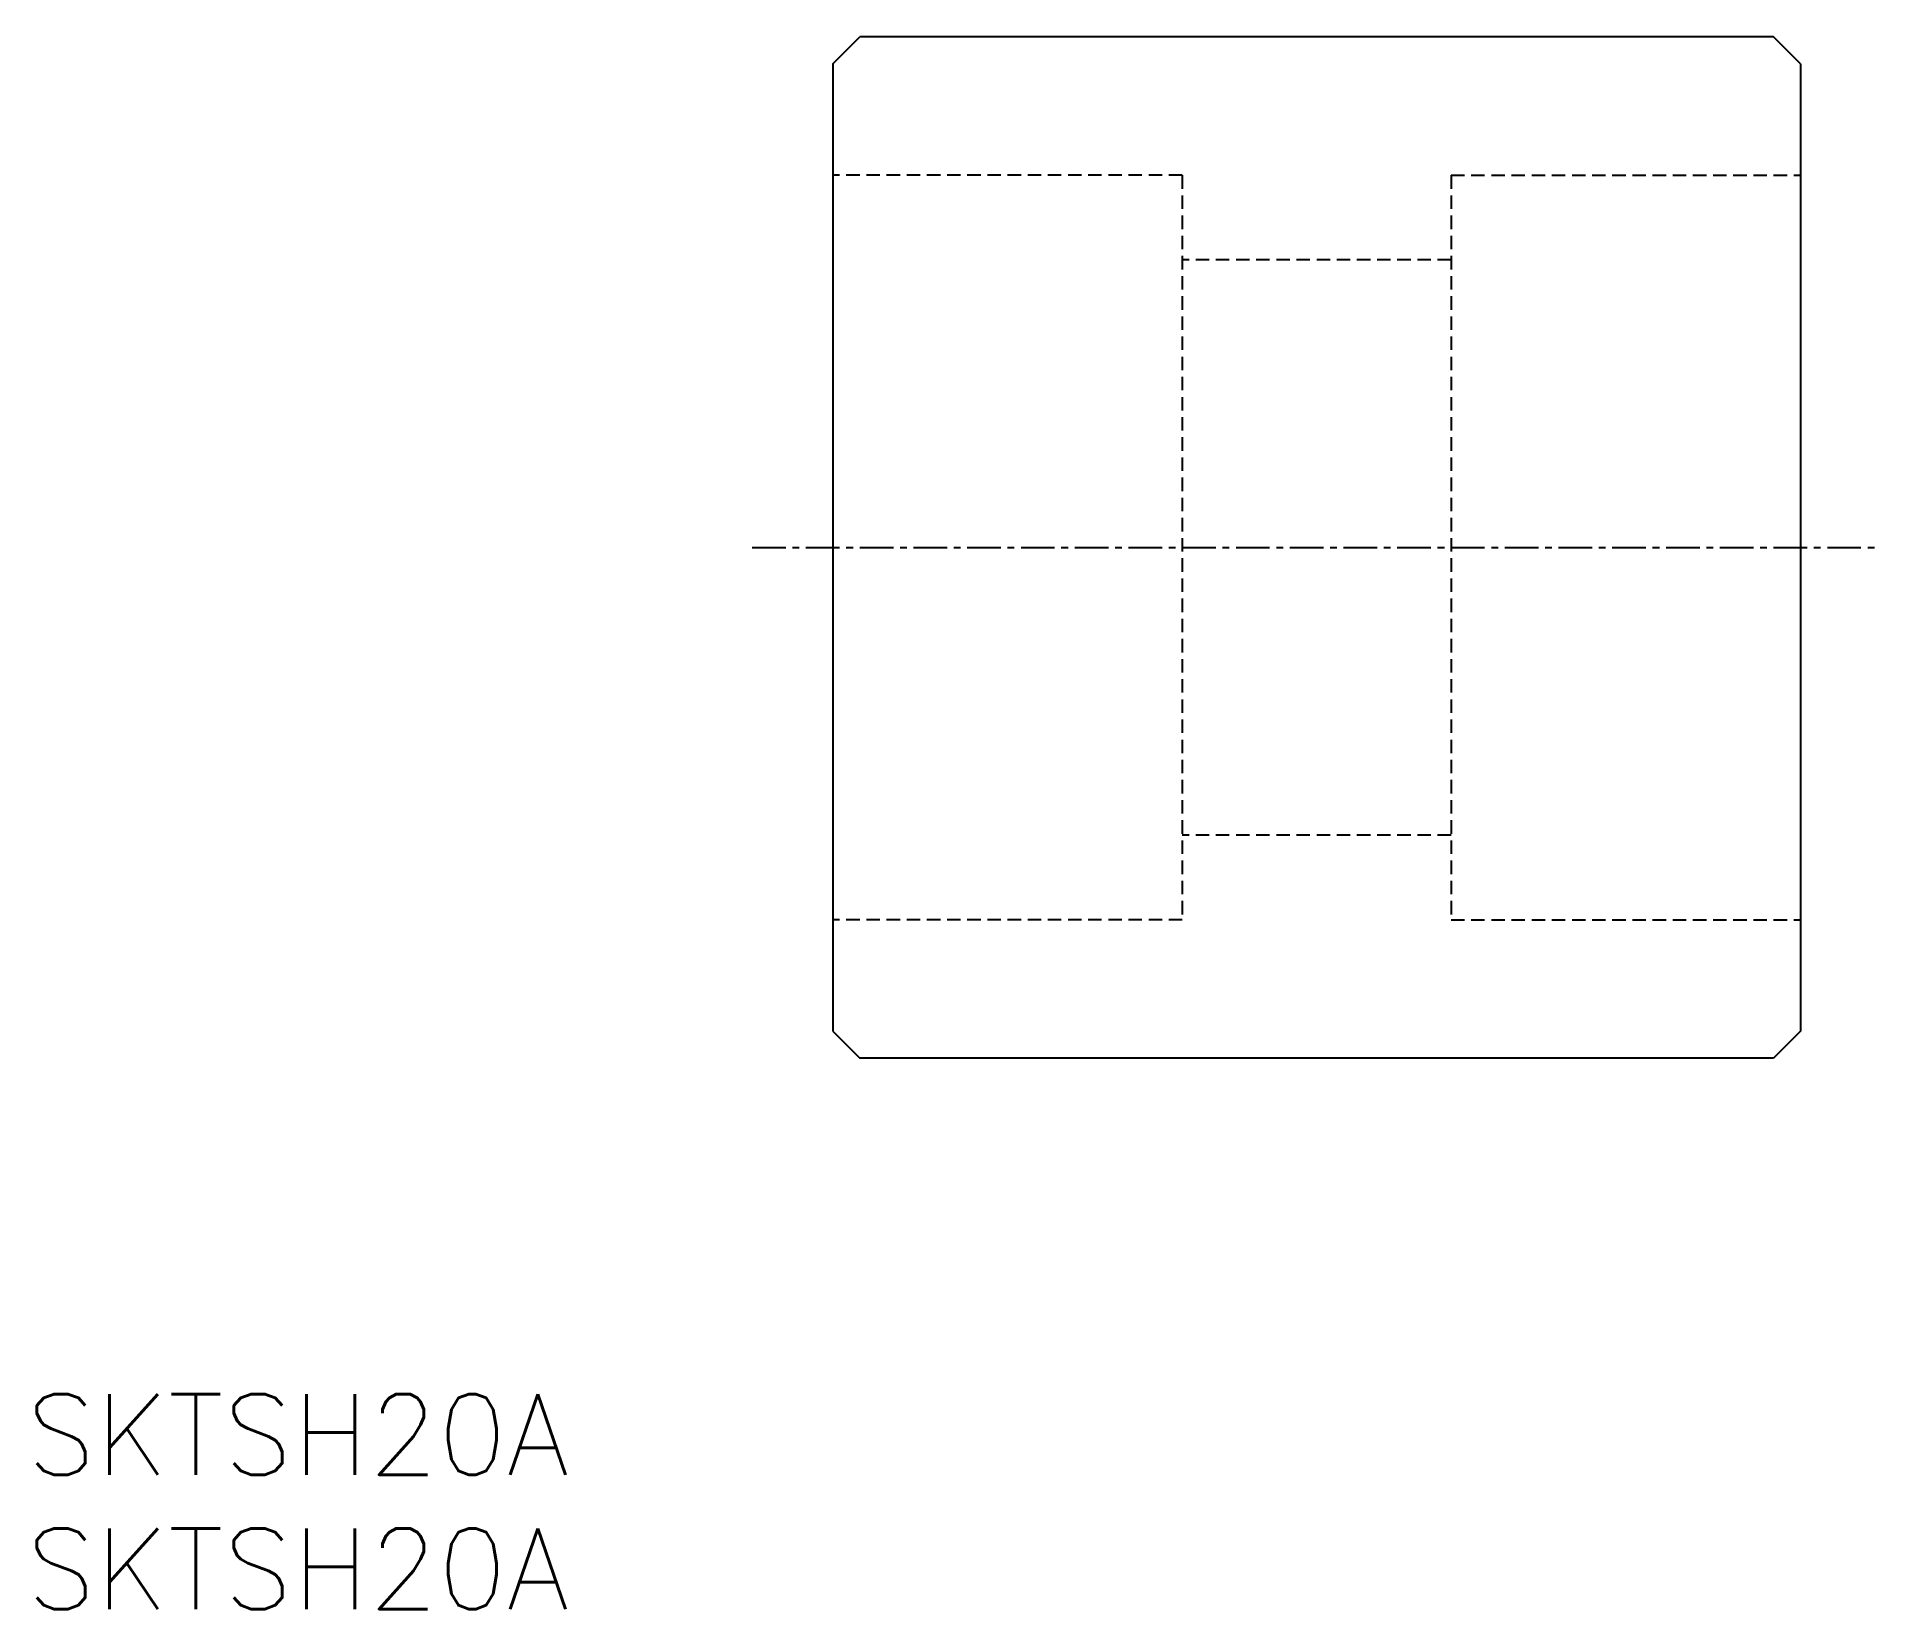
# Model space of a CAD drawing. Extents: x 0.4 to 69, y 0 to 58.5.
import ezdxf

# ---------------------------------------------------------------- set-up
doc = ezdxf.new("R2010")
doc.units = 0
doc.linetypes.add('CENTER', pattern=[2, 1.25, -0.25, 0.25, -0.25])
doc.linetypes.add('DASHED', pattern=[0.75, 0.5, -0.25])
doc.layers.get('0').update_dxf_attribs({"linetype": 'CONTINUOUS'})
doc.layers.add('CENTER', color=1, linetype='CENTER')
doc.styles.get("Standard").update_dxf_attribs({"font": 'txt.shx'})

# ---------------------------------------------------------------- blocks, each defined once
blk = doc.blocks.new('*U6')
at = {"color": 7, "linetype": 'CONTINUOUS'}
blk.add_text('SKTSH20A', height=3, dxfattribs=at).set_placement((0, 0))
blk = doc.blocks.new('*U7')
at = {"color": 7, "linetype": 'CONTINUOUS'}
blk.add_text('SKTSH20A', height=3, dxfattribs=at).set_placement((0, 5))

msp = doc.modelspace()

# ---------------------------------------------------------------- linework, layer by layer
at = {"color": 7, "linetype": 'CONTINUOUS'}
for p, q in [((30, 57.5), (31, 58.5)), ((65, 58.5), (31, 58.5)), ((66, 57.5), (65, 58.5)), ((30, 57.5), (30, 21.5)), ((66, 57.5), (66, 21.5)), ((30, 21.5), (31, 20.5)), ((66, 21.5), (65, 20.5)), ((65, 20.5), (31, 20.5))]:
    msp.add_line(p, q, dxfattribs=at)
at = {"color": 3, "linetype": 'DASHED'}
for p, q in [((43, 53.35), (30, 53.35)), ((43, 53.35), (43, 25.65)), ((53, 53.35), (53, 25.65)), ((53, 53.35), (66, 53.35)), ((53, 50.2), (43, 50.2)), ((53, 28.8), (43, 28.8)), ((43, 25.65), (30, 25.65)), ((53, 25.65), (66, 25.65))]:
    msp.add_line(p, q, dxfattribs=at)
at = {"layer": 'CENTER', "color": 1, "linetype": 'CENTER'}
msp.add_line((27, 39.5), (69, 39.5), dxfattribs=at)

# ---------------------------------------------------------------- block references
at = {"color": 7, "linetype": 'CONTINUOUS'}
for name in ['*U7', '*U6']:
    msp.add_blockref(name, (0, 0), dxfattribs=at)

doc.saveas('drawing.dxf')
